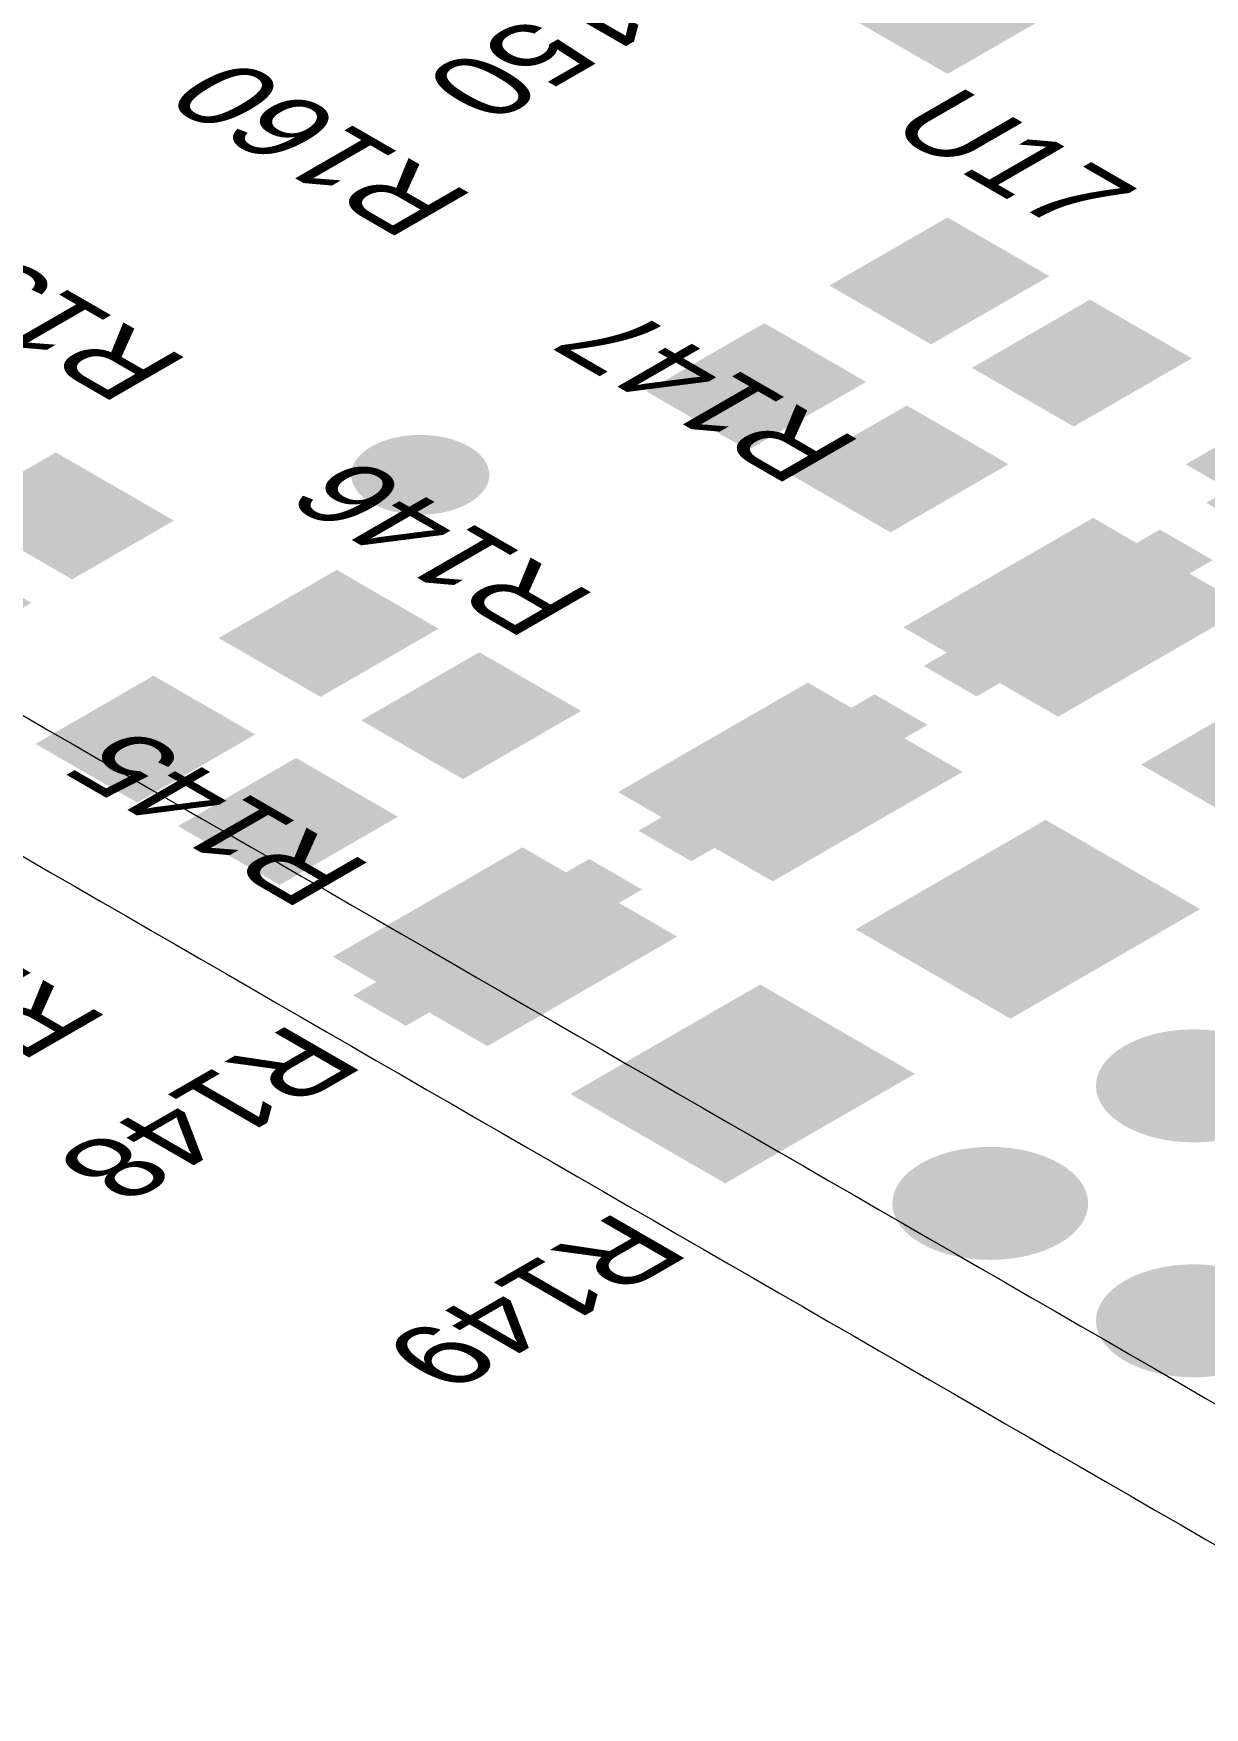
# Model space of a CAD drawing. Header units: millimetres. Extents: x -6 to 177, y -65 to 42.
# Drawn here: x 51.97 to 62.14, y -41.43 to -26.89 of the extents above; entities that cross this region are included whole.
import ezdxf

# ---------------------------------------------------------------- set-up
doc = ezdxf.new("R2010")
doc.units = ezdxf.units.MM
for name, color, linetype, true_color in [('Bottom Layer- Bottom', 7, 'Continuous', 0xffffff), ('Bottom Solder- Bot Mask', 7, 'Continuous', 0xffffff), ('Mechanical 13', 7, 'Continuous', 0xffffff), ('Multi-Layer', 7, 'Continuous', 0xffffff), ('Pad Holes', 7, 'Continuous', 0xffffff), ('Top Layer- Top', 7, 'Continuous', 0xffffff), ('Top Overlay- Top Silk', 7, 'Continuous', 0xffffff), ('Top Paste- Top Paste', 7, 'Continuous', 0xffffff), ('Top Solder- Top Mask', 7, 'Continuous', 0xffffff), ('Via Holes', 7, 'Continuous', 0xffffff)]:
    doc.layers.add(name, color=color, linetype=linetype, true_color=true_color)
doc.styles.add('Arial', font='')
doc.styles.get('Arial').set_extended_font_data('Arial')

# ---------------------------------------------------------------- blocks, each defined once
blk = doc.blocks.new('CAP_POL_1411_3528_153')
at = {"layer": 'Mechanical 13', "linetype": 'Continuous', "lineweight": 18}
blk.add_hatch(color=56, dxfattribs=at).paths.add_polyline_path([(57.225, -33.812), (57.685, -34.077), (59.736, -32.893), (59.276, -32.628)], flags=0)
at = {"layer": 'Top Layer- Top', "linetype": 'Continuous', "lineweight": 18}
for points in [[(57.119, -33.477), (58.696, -32.566), (59.969, -33.301), (58.392, -34.212)], [(59.184, -34.669), (60.761, -33.758), (62.034, -34.493), (60.457, -35.404)]]:
    blk.add_hatch(color=7, dxfattribs=at).paths.add_polyline_path(points, flags=0)
at = {"layer": 'Top Paste- Top Paste', "linetype": 'Continuous', "lineweight": 18}
for points in [[(57.119, -33.477), (58.696, -32.566), (59.969, -33.301), (58.392, -34.212)], [(59.184, -34.669), (60.761, -33.758), (62.034, -34.493), (60.457, -35.404)]]:
    blk.add_hatch(color=7, dxfattribs=at).paths.add_polyline_path(points, flags=0)
at = {"layer": 'Top Solder- Top Mask', "linetype": 'Continuous', "lineweight": 18}
for points in [[(57.049, -33.477), (58.696, -32.526), (60.04, -33.301), (58.392, -34.252)], [(59.113, -34.669), (60.761, -33.718), (62.104, -34.493), (60.457, -35.445)]]:
    blk.add_hatch(color=7, dxfattribs=at).paths.add_polyline_path(points, flags=0)
blk = doc.blocks.new('RES_0805_2012_152')
at = {"layer": 'Top Layer- Top', "linetype": 'Continuous', "lineweight": 18}
for points in [[(61.006, -25.464), (61.96, -26.016), (61.147, -26.485), (60.192, -25.934)], [(59.768, -26.179), (60.723, -26.73), (59.91, -27.2), (58.955, -26.648)]]:
    blk.add_hatch(color=7, dxfattribs=at).paths.add_polyline_path(points, flags=0)
at = {"layer": 'Top Paste- Top Paste', "linetype": 'Continuous', "lineweight": 18}
for points in [[(61.006, -25.464), (61.96, -26.016), (61.147, -26.485), (60.192, -25.934)], [(59.768, -26.179), (60.723, -26.73), (59.91, -27.2), (58.955, -26.648)]]:
    blk.add_hatch(color=7, dxfattribs=at).paths.add_polyline_path(points, flags=0)
at = {"layer": 'Top Solder- Top Mask', "linetype": 'Continuous', "lineweight": 18}
for points in [[(61.006, -25.424), (62.031, -26.016), (61.147, -26.526), (60.122, -25.934)], [(59.768, -26.138), (60.794, -26.73), (59.91, -27.24), (58.884, -26.648)]]:
    blk.add_hatch(color=7, dxfattribs=at).paths.add_polyline_path(points, flags=0)
blk = doc.blocks.new('RES_0805_2012_283')
at = {"layer": 'Top Layer- Top', "linetype": 'Continuous', "lineweight": 18}
for points in [[(57.364, -29.996), (58.319, -29.445), (59.132, -29.914), (58.177, -30.466)], [(58.601, -30.71), (59.556, -30.159), (60.369, -30.629), (59.415, -31.18)]]:
    blk.add_hatch(color=7, dxfattribs=at).paths.add_polyline_path(points, flags=0)
at = {"layer": 'Top Paste- Top Paste', "linetype": 'Continuous', "lineweight": 18}
for points in [[(57.364, -29.996), (58.319, -29.445), (59.132, -29.914), (58.177, -30.466)], [(58.601, -30.71), (59.556, -30.159), (60.369, -30.629), (59.415, -31.18)]]:
    blk.add_hatch(color=7, dxfattribs=at).paths.add_polyline_path(points, flags=0)
at = {"layer": 'Top Solder- Top Mask', "linetype": 'Continuous', "lineweight": 18}
for points in [[(57.293, -29.996), (58.319, -29.404), (59.203, -29.914), (58.177, -30.506)], [(58.531, -30.71), (59.556, -30.119), (60.44, -30.629), (59.415, -31.221)]]:
    blk.add_hatch(color=7, dxfattribs=at).paths.add_polyline_path(points, flags=0)
blk = doc.blocks.new('RES_0805_2012_282')
at = {"layer": 'Top Layer- Top', "linetype": 'Continuous', "lineweight": 18}
for points in [[(58.955, -29.077), (59.91, -28.526), (60.723, -28.996), (59.768, -29.547)], [(60.192, -29.792), (61.147, -29.241), (61.96, -29.71), (61.006, -30.261)]]:
    blk.add_hatch(color=7, dxfattribs=at).paths.add_polyline_path(points, flags=0)
at = {"layer": 'Top Paste- Top Paste', "linetype": 'Continuous', "lineweight": 18}
for points in [[(58.955, -29.077), (59.91, -28.526), (60.723, -28.996), (59.768, -29.547)], [(60.192, -29.792), (61.147, -29.241), (61.96, -29.71), (61.006, -30.261)]]:
    blk.add_hatch(color=7, dxfattribs=at).paths.add_polyline_path(points, flags=0)
at = {"layer": 'Top Solder- Top Mask', "linetype": 'Continuous', "lineweight": 18}
for points in [[(58.884, -29.077), (59.91, -28.486), (60.794, -28.996), (59.768, -29.588)], [(60.122, -29.792), (61.147, -29.2), (62.031, -29.71), (61.006, -30.302)]]:
    blk.add_hatch(color=7, dxfattribs=at).paths.add_polyline_path(points, flags=0)
blk = doc.blocks.new('RES_0805_2012_281')
at = {"layer": 'Top Layer- Top', "linetype": 'Continuous', "lineweight": 18}
for points in [[(53.652, -32.139), (54.606, -31.588), (55.419, -32.058), (54.465, -32.609)], [(54.889, -32.854), (55.844, -32.303), (56.657, -32.772), (55.702, -33.323)]]:
    blk.add_hatch(color=7, dxfattribs=at).paths.add_polyline_path(points, flags=0)
at = {"layer": 'Top Paste- Top Paste', "linetype": 'Continuous', "lineweight": 18}
for points in [[(53.652, -32.139), (54.606, -31.588), (55.419, -32.058), (54.465, -32.609)], [(54.889, -32.854), (55.844, -32.303), (56.657, -32.772), (55.702, -33.323)]]:
    blk.add_hatch(color=7, dxfattribs=at).paths.add_polyline_path(points, flags=0)
at = {"layer": 'Top Solder- Top Mask', "linetype": 'Continuous', "lineweight": 18}
for points in [[(53.581, -32.139), (54.606, -31.547), (55.49, -32.058), (54.465, -32.65)], [(54.818, -32.854), (55.844, -32.262), (56.728, -32.772), (55.702, -33.364)]]:
    blk.add_hatch(color=7, dxfattribs=at).paths.add_polyline_path(points, flags=0)
blk = doc.blocks.new('RES_0805_2012_235')
at = {"layer": 'Top Layer- Top', "linetype": 'Continuous', "lineweight": 18}
for points in [[(52.061, -33.058), (53.015, -32.507), (53.829, -32.976), (52.874, -33.527)], [(53.298, -33.772), (54.253, -33.221), (55.066, -33.691), (54.111, -34.242)]]:
    blk.add_hatch(color=7, dxfattribs=at).paths.add_polyline_path(points, flags=0)
at = {"layer": 'Top Paste- Top Paste', "linetype": 'Continuous', "lineweight": 18}
for points in [[(52.061, -33.058), (53.015, -32.507), (53.829, -32.976), (52.874, -33.527)], [(53.298, -33.772), (54.253, -33.221), (55.066, -33.691), (54.111, -34.242)]]:
    blk.add_hatch(color=7, dxfattribs=at).paths.add_polyline_path(points, flags=0)
at = {"layer": 'Top Solder- Top Mask', "linetype": 'Continuous', "lineweight": 18}
for points in [[(51.99, -33.058), (53.015, -32.466), (53.899, -32.976), (52.874, -33.568)], [(53.227, -33.772), (54.253, -33.18), (55.137, -33.691), (54.111, -34.283)]]:
    blk.add_hatch(color=7, dxfattribs=at).paths.add_polyline_path(points, flags=0)
blk = doc.blocks.new('CAP_POL_1411_3528_213')
at = {"layer": 'Mechanical 13', "linetype": 'Continuous', "lineweight": 18}
blk.add_hatch(color=56, dxfattribs=at).paths.add_polyline_path([(59.703, -32.381), (60.163, -32.646), (62.213, -31.462), (61.754, -31.197)], flags=0)
at = {"layer": 'Top Layer- Top', "linetype": 'Continuous', "lineweight": 18}
for points in [[(59.597, -32.046), (61.174, -31.136), (62.447, -31.871), (60.87, -32.781)], [(61.662, -33.238), (63.239, -32.328), (64.511, -33.063), (62.935, -33.973)]]:
    blk.add_hatch(color=7, dxfattribs=at).paths.add_polyline_path(points, flags=0)
at = {"layer": 'Top Paste- Top Paste', "linetype": 'Continuous', "lineweight": 18}
for points in [[(59.597, -32.046), (61.174, -31.136), (62.447, -31.871), (60.87, -32.781)], [(61.662, -33.238), (63.239, -32.328), (64.511, -33.063), (62.935, -33.973)]]:
    blk.add_hatch(color=7, dxfattribs=at).paths.add_polyline_path(points, flags=0)
at = {"layer": 'Top Solder- Top Mask', "linetype": 'Continuous', "lineweight": 18}
for points in [[(59.526, -32.046), (61.174, -31.095), (62.517, -31.871), (60.87, -32.822)], [(61.591, -33.238), (63.239, -32.287), (64.582, -33.063), (62.935, -34.014)]]:
    blk.add_hatch(color=7, dxfattribs=at).paths.add_polyline_path(points, flags=0)
blk = doc.blocks.new('CAP_POL_1411_3528_212')
at = {"layer": 'Mechanical 13', "linetype": 'Continuous', "lineweight": 18}
blk.add_hatch(color=56, dxfattribs=at).paths.add_polyline_path([(62.156, -30.965), (62.616, -31.23), (64.666, -30.046), (64.207, -29.781)], flags=0)
at = {"layer": 'Top Layer- Top', "linetype": 'Continuous', "lineweight": 18}
for points in [[(62.05, -30.63), (63.627, -29.72), (64.9, -30.455), (63.323, -31.365)], [(64.115, -31.822), (65.692, -30.912), (66.964, -31.647), (65.388, -32.557)]]:
    blk.add_hatch(color=7, dxfattribs=at).paths.add_polyline_path(points, flags=0)
at = {"layer": 'Top Paste- Top Paste', "linetype": 'Continuous', "lineweight": 18}
for points in [[(62.05, -30.63), (63.627, -29.72), (64.9, -30.455), (63.323, -31.365)], [(64.115, -31.822), (65.692, -30.912), (66.964, -31.647), (65.388, -32.557)]]:
    blk.add_hatch(color=7, dxfattribs=at).paths.add_polyline_path(points, flags=0)
at = {"layer": 'Top Solder- Top Mask', "linetype": 'Continuous', "lineweight": 18}
for points in [[(61.979, -30.63), (63.627, -29.679), (64.97, -30.455), (63.323, -31.406)], [(64.044, -31.822), (65.692, -30.871), (67.035, -31.647), (65.388, -32.598)]]:
    blk.add_hatch(color=7, dxfattribs=at).paths.add_polyline_path(points, flags=0)
blk = doc.blocks.new('CAP_POL_1411_3528_63')
at = {"layer": 'Mechanical 13', "linetype": 'Continuous', "lineweight": 18}
blk.add_hatch(color=56, dxfattribs=at).paths.add_polyline_path([(54.748, -35.242), (55.207, -35.507), (57.258, -34.323), (56.798, -34.058)], flags=0)
at = {"layer": 'Top Layer- Top', "linetype": 'Continuous', "lineweight": 18}
for points in [[(54.642, -34.907), (56.219, -33.997), (57.491, -34.732), (55.914, -35.642)], [(56.706, -36.099), (58.283, -35.189), (59.556, -35.924), (57.979, -36.834)]]:
    blk.add_hatch(color=7, dxfattribs=at).paths.add_polyline_path(points, flags=0)
at = {"layer": 'Top Paste- Top Paste', "linetype": 'Continuous', "lineweight": 18}
for points in [[(54.642, -34.907), (56.219, -33.997), (57.491, -34.732), (55.914, -35.642)], [(56.706, -36.099), (58.283, -35.189), (59.556, -35.924), (57.979, -36.834)]]:
    blk.add_hatch(color=7, dxfattribs=at).paths.add_polyline_path(points, flags=0)
at = {"layer": 'Top Solder- Top Mask', "linetype": 'Continuous', "lineweight": 18}
for points in [[(54.571, -34.907), (56.219, -33.956), (57.562, -34.732), (55.914, -35.683)], [(56.636, -36.099), (58.283, -35.148), (59.627, -35.924), (57.979, -36.875)]]:
    blk.add_hatch(color=7, dxfattribs=at).paths.add_polyline_path(points, flags=0)
blk = doc.blocks.new('3362X_PRIMARY_B_62')
at = {"layer": 'Bottom Layer- Bottom', "linetype": 'Continuous', "lineweight": 18}
h = blk.add_hatch(color=7, dxfattribs=at)
edge = h.paths.add_edge_path(flags=0)
edge.add_ellipse((62.049, -36.028), major_axis=(-0.8, 0), ratio=0.57735, start_angle=0, end_angle=360)
h = blk.add_hatch(color=7, dxfattribs=at)
edge = h.paths.add_edge_path(flags=0)
edge.add_ellipse((62.049, -38.069), major_axis=(-0.8, 0), ratio=0.57735, start_angle=0, end_angle=360)
h = blk.add_hatch(color=7, dxfattribs=at)
edge = h.paths.add_edge_path(flags=0)
edge.add_ellipse((65.584, -38.069), major_axis=(-0.8, 0), ratio=0.57735, start_angle=0, end_angle=360)
at = {"layer": 'Bottom Solder- Bot Mask', "linetype": 'Continuous', "lineweight": 18}
h = blk.add_hatch(color=7, dxfattribs=at)
edge = h.paths.add_edge_path(flags=0)
edge.add_ellipse((62.049, -36.028), major_axis=(-0.85, 0), ratio=0.57735, start_angle=0, end_angle=360)
h = blk.add_hatch(color=7, dxfattribs=at)
edge = h.paths.add_edge_path(flags=0)
edge.add_ellipse((62.049, -38.069), major_axis=(-0.85, 0), ratio=0.57735, start_angle=0, end_angle=360)
h = blk.add_hatch(color=7, dxfattribs=at)
edge = h.paths.add_edge_path(flags=0)
edge.add_ellipse((65.584, -38.069), major_axis=(-0.85, 0), ratio=0.57735, start_angle=0, end_angle=360)
at = {"layer": 'Multi-Layer', "linetype": 'Continuous', "lineweight": 18}
h = blk.add_hatch(color=9, dxfattribs=at)
edge = h.paths.add_edge_path(flags=0)
edge.add_ellipse((62.049, -36.028), major_axis=(-0.8, 0), ratio=0.57735, start_angle=0, end_angle=360)
h = blk.add_hatch(color=9, dxfattribs=at)
edge = h.paths.add_edge_path(flags=0)
edge.add_ellipse((62.049, -38.069), major_axis=(-0.8, 0), ratio=0.57735, start_angle=0, end_angle=360)
h = blk.add_hatch(color=9, dxfattribs=at)
edge = h.paths.add_edge_path(flags=0)
edge.add_ellipse((65.584, -38.069), major_axis=(-0.8, 0), ratio=0.57735, start_angle=0, end_angle=360)
at = {"layer": 'Pad Holes', "linetype": 'Continuous', "lineweight": 18}
h = blk.add_hatch(color=7, dxfattribs=at)
edge = h.paths.add_edge_path(flags=0)
edge.add_ellipse((62.049, -36.028), major_axis=(-0.4, 0), ratio=0.57735, start_angle=0, end_angle=360)
h = blk.add_hatch(color=7, dxfattribs=at)
edge = h.paths.add_edge_path(flags=0)
edge.add_ellipse((62.049, -38.069), major_axis=(-0.4, 0), ratio=0.57735, start_angle=0, end_angle=360)
h = blk.add_hatch(color=7, dxfattribs=at)
edge = h.paths.add_edge_path(flags=0)
edge.add_ellipse((65.584, -38.069), major_axis=(-0.4, 0), ratio=0.57735, start_angle=0, end_angle=360)
at = {"layer": 'Top Layer- Top', "linetype": 'Continuous', "lineweight": 18}
h = blk.add_hatch(color=7, dxfattribs=at)
edge = h.paths.add_edge_path(flags=0)
edge.add_ellipse((62.049, -36.028), major_axis=(-0.8, 0), ratio=0.57735, start_angle=0, end_angle=360)
h = blk.add_hatch(color=7, dxfattribs=at)
edge = h.paths.add_edge_path(flags=0)
edge.add_ellipse((62.049, -38.069), major_axis=(-0.8, 0), ratio=0.57735, start_angle=0, end_angle=360)
h = blk.add_hatch(color=7, dxfattribs=at)
edge = h.paths.add_edge_path(flags=0)
edge.add_ellipse((65.584, -38.069), major_axis=(-0.8, 0), ratio=0.57735, start_angle=0, end_angle=360)
at = {"layer": 'Top Solder- Top Mask', "linetype": 'Continuous', "lineweight": 18}
h = blk.add_hatch(color=7, dxfattribs=at)
edge = h.paths.add_edge_path(flags=0)
edge.add_ellipse((62.049, -36.028), major_axis=(-0.85, 0), ratio=0.57735, start_angle=0, end_angle=360)
h = blk.add_hatch(color=7, dxfattribs=at)
edge = h.paths.add_edge_path(flags=0)
edge.add_ellipse((62.049, -38.069), major_axis=(-0.85, 0), ratio=0.57735, start_angle=0, end_angle=360)
h = blk.add_hatch(color=7, dxfattribs=at)
edge = h.paths.add_edge_path(flags=0)
edge.add_ellipse((65.584, -38.069), major_axis=(-0.85, 0), ratio=0.57735, start_angle=0, end_angle=360)
blk = doc.blocks.new('RES_0805_2012_29')
at = {"layer": 'Top Layer- Top', "linetype": 'Continuous', "lineweight": 18}
for points in [[(52.308, -31.588), (51.354, -31.037), (52.167, -30.568), (53.121, -31.119)], [(51.071, -32.303), (50.116, -31.752), (50.929, -31.282), (51.884, -31.833)]]:
    blk.add_hatch(color=7, dxfattribs=at).paths.add_polyline_path(points, flags=0)
at = {"layer": 'Top Paste- Top Paste', "linetype": 'Continuous', "lineweight": 18}
for points in [[(52.308, -31.588), (51.354, -31.037), (52.167, -30.568), (53.121, -31.119)], [(51.071, -32.303), (50.116, -31.752), (50.929, -31.282), (51.884, -31.833)]]:
    blk.add_hatch(color=7, dxfattribs=at).paths.add_polyline_path(points, flags=0)
at = {"layer": 'Top Solder- Top Mask', "linetype": 'Continuous', "lineweight": 18}
for points in [[(52.308, -31.629), (51.283, -31.037), (52.167, -30.527), (53.192, -31.119)], [(51.071, -32.343), (50.045, -31.752), (50.929, -31.241), (51.955, -31.833)]]:
    blk.add_hatch(color=7, dxfattribs=at).paths.add_polyline_path(points, flags=0)

msp = doc.modelspace()

# ---------------------------------------------------------------- hatches: boundary and pattern name
at = {"layer": 'Bottom Layer- Bottom', "linetype": 'Continuous', "lineweight": 18}
h = msp.add_hatch(color=7, dxfattribs=at)
edge = h.paths.add_edge_path(flags=0)
edge.add_ellipse((55.331, -30.721), major_axis=(-0.55, 0), ratio=0.57735, start_angle=0, end_angle=360)
h = msp.add_hatch(color=7, dxfattribs=at)
edge = h.paths.add_edge_path(flags=0)
edge.add_ellipse((60.281, -37.049), major_axis=(-0.8, 0), ratio=0.57735, start_angle=0, end_angle=360)
at = {"layer": 'Bottom Solder- Bot Mask', "linetype": 'Continuous', "lineweight": 18}
h = msp.add_hatch(color=7, dxfattribs=at)
edge = h.paths.add_edge_path(flags=0)
edge.add_ellipse((55.331, -30.721), major_axis=(-0.6, 0), ratio=0.57735, start_angle=0, end_angle=360)
h = msp.add_hatch(color=7, dxfattribs=at)
edge = h.paths.add_edge_path(flags=0)
edge.add_ellipse((60.281, -37.049), major_axis=(-0.85, 0), ratio=0.57735, start_angle=0, end_angle=360)
at = {"layer": 'Multi-Layer', "linetype": 'Continuous', "lineweight": 18}
h = msp.add_hatch(color=9, dxfattribs=at)
edge = h.paths.add_edge_path(flags=0)
edge.add_ellipse((60.281, -37.049), major_axis=(-0.8, 0), ratio=0.57735, start_angle=0, end_angle=360)
at = {"layer": 'Pad Holes', "linetype": 'Continuous', "lineweight": 18}
h = msp.add_hatch(color=7, dxfattribs=at)
edge = h.paths.add_edge_path(flags=0)
edge.add_ellipse((60.281, -37.049), major_axis=(-0.4, 0), ratio=0.57735, start_angle=0, end_angle=360)
at = {"layer": 'Top Layer- Top', "linetype": 'Continuous', "lineweight": 18}
h = msp.add_hatch(color=7, dxfattribs=at)
edge = h.paths.add_edge_path(flags=0)
edge.add_ellipse((55.331, -30.721), major_axis=(-0.55, 0), ratio=0.57735, start_angle=0, end_angle=360)
h = msp.add_hatch(color=7, dxfattribs=at)
edge = h.paths.add_edge_path(flags=0)
edge.add_ellipse((60.281, -37.049), major_axis=(-0.8, 0), ratio=0.57735, start_angle=0, end_angle=360)
at = {"layer": 'Top Solder- Top Mask', "linetype": 'Continuous', "lineweight": 18}
h = msp.add_hatch(color=7, dxfattribs=at)
edge = h.paths.add_edge_path(flags=0)
edge.add_ellipse((55.331, -30.721), major_axis=(-0.6, 0), ratio=0.57735, start_angle=0, end_angle=360)
h = msp.add_hatch(color=7, dxfattribs=at)
edge = h.paths.add_edge_path(flags=0)
edge.add_ellipse((60.281, -37.049), major_axis=(-0.85, 0), ratio=0.57735, start_angle=0, end_angle=360)
at = {"layer": 'Via Holes', "linetype": 'Continuous', "lineweight": 18}
h = msp.add_hatch(color=7, dxfattribs=at)
edge = h.paths.add_edge_path(flags=0)
edge.add_ellipse((55.331, -30.721), major_axis=(-0.3, 0), ratio=0.57735, start_angle=0, end_angle=360)

# ---------------------------------------------------------------- linework, layer by layer
at = {"color": 252, "linetype": 'Continuous', "lineweight": 13}
for points in [[(-6.364, 0.816), (2.946, -4.559), (21.567, -15.309), (49.497, -31.435), (77.428, -47.561), (96.049, -58.311), (105.359, -63.687)], [(-6.364, -0.408), (2.946, -5.784), (21.567, -16.534), (49.497, -32.66), (77.428, -48.786), (96.049, -59.536), (105.359, -64.911)]]:
    msp.add_open_spline(points, degree=3, dxfattribs=at)
at = {"color": 163, "linetype": 'Continuous', "lineweight": 18}
msp.add_open_spline([(-6.364, -0.408), (2.946, -5.784), (21.567, -16.534), (49.497, -32.66), (77.428, -48.786), (96.049, -59.536), (105.359, -64.911)], degree=3, dxfattribs=at)

# ---------------------------------------------------------------- block references
for name in ['RES_0805_2012_152', 'RES_0805_2012_282', 'RES_0805_2012_283', 'CAP_POL_1411_3528_212', 'RES_0805_2012_29', 'CAP_POL_1411_3528_213', 'RES_0805_2012_281', 'RES_0805_2012_235', 'CAP_POL_1411_3528_153', 'CAP_POL_1411_3528_63', '3362X_PRIMARY_B_62']:
    msp.add_blockref(name, (0, 0), dxfattribs=at)

# ---------------------------------------------------------------- texts
at = {"layer": 'Top Overlay- Top Silk', "color": 2, "linetype": 'Continuous', "lineweight": 13, "extrusion": (0, 0.816497, 0.57735), "char_height": 0.912, "attachment_point": 7, "line_spacing_factor": 1.047437, "style": 'Arial'}
for s, insert, text_direction in [('\\fArial|b0|i0;\\W0.9751;R150', (57.395, -26.082, -0.152), (-0.707107, -0.408248, 0.57735)), ('\\fArial|b0|i0;\\W0.9751;R160', (55.832, -28.307, -0.152), (-0.707107, 0.408248, -0.57735)), ('\\fArial|b0|i0;\\W0.9688;U17', (59.344, -27.713, 0.16), (0.707107, -0.408248, 0.57735)), ('\\fArial|b0|i0;\\W0.9769;R159', (53.357, -29.735, -0.152), (-0.707107, 0.408248, -0.57735)), ('\\fArial|b0|i0;\\W0.9760;R147', (59.191, -30.45, -0.152), (-0.707107, 0.408248, -0.57735)), ('\\fArial|b0|i0;\\W0.9763;R146', (56.893, -31.777, -0.152), (-0.707107, 0.408248, -0.57735)), ('\\fArial|b0|i0;\\W0.9785;R145', (54.948, -34.124, -0.152), (-0.707107, 0.408248, -0.57735)), ('\\fArial|b0|i0;\\W0.9751;R144', (52.65, -35.451, -0.152), (-0.707107, 0.408248, -0.57735)), ('\\fArial|b0|i0;\\W0.9769;R148', (54.213, -35.472, -0.152), (-0.707107, -0.408248, 0.57735)), ('\\fArial|b0|i0;\\W0.9769;R149', (57.042, -37.105, -0.152), (-0.707107, -0.408248, 0.57735))]:
    msp.add_mtext(s, dxfattribs=dict(at, insert=insert, text_direction=text_direction))

doc.saveas('drawing.dxf')
